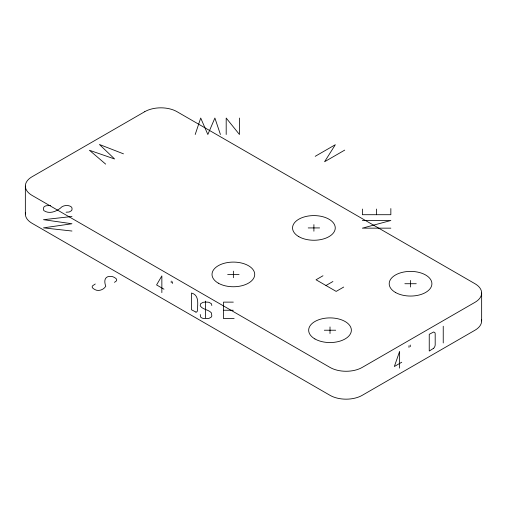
<?xml version="1.0" encoding="UTF-8"?>
<svg xmlns="http://www.w3.org/2000/svg" width="507" height="507" viewBox="0 0 507 507"><rect width="100%" height="100%" fill="white"/><g stroke="black" fill="none" stroke-linecap="round" stroke-linejoin="round"><path stroke-width="0.76" d="M195.208 134.494L200.709 118.036L207.838 134.494L214.886 118.036L220.425 134.494M315.202 156.327L335.336 144.704L324.581 161.746L344.716 150.116M95.278 283.983L92.528 285.853A4.569 2.636 0 0 0 92.515 287.837A10.501 6.065 0 0 0 96.78 290.302C100.177 291.005 104.005 289.18 105.767 286.284C103.542 280.137 104.974 275.421 112.129 276.511A10.501 6.065 0 0 1 116.395 278.977L116.711 279.965L116.356 280.96L114.455 282.355M322.984 275.764L316.038 279.775L336.173 291.398L343.708 287.051M325.982 285.511L332.922 281.505M401.753 362.232L394.345 366.51L399.624 351.395L399.624 368.12M71.975 216.495L43.501 219.689L71.975 223.752L43.501 227.858L71.975 231.034M50.548 205.538L46.308 205.741A4.569 2.636 0 0 0 43.868 207.135A10.501 6.065 0 0 0 43.868 210.62C49.502 214.556 57.354 211.305 61.803 206.881C64.636 205.031 68.996 204.847 71.607 207.135A10.501 6.065 0 0 1 71.607 210.62L69.155 212.008L66.1 212.218M362.372 220.501L390.846 220.501L362.372 228.156L390.846 228.156M308.205 227.928L319.6 227.928M227.668 274.426L239.063 274.426M404.852 283.724L416.241 283.724M233.309 302.128L223.492 302.128L223.492 318.567L234.139 318.567M223.492 310.246L233.309 310.246M324.315 330.222L335.704 330.222M123.48 153.843L99.429 144.482L114.588 158.976L89.422 150.256L105.671 164.129M163.989 289.205L156.581 284.928L161.853 275.903L161.853 292.628M481.65 293.021L481.65 320.925M443.238 326.235L443.238 342.96M410.55 280.434L410.55 287.013M410.252 345.026L410.252 346.674M408.984 345.761L408.984 347.409M390.846 208.561L390.846 214.708L362.372 214.708L362.372 209.042M376.428 209.042L376.428 214.708M330.013 326.933L330.013 333.511M313.903 224.639L313.903 231.211M239.456 118.055L239.456 134.494L226.192 118.055L226.192 134.494M233.366 271.137L233.366 277.709M211.825 305.525L211.457 303.763L209.055 302.343A10.501 6.065 0 0 0 203.022 302.343L200.601 303.763L200.195 305.803C202.585 309.771 208.523 309.384 211.4 312.876L211.825 315.912L211.457 316.951L209.055 318.358A10.501 6.065 0 0 1 203.022 318.358A4.569 2.636 0 0 1 200.601 316.951L200.252 314.505M205.474 301.107L205.474 317.832M172.488 281.81L172.488 283.457M171.22 281.081L171.22 282.729M25.35 186.075L25.35 213.979M481.523 319.549A22.777 13.15 0 0 1 474.977 330.222L362.226 395.321A22.777 13.15 0 0 1 330.013 395.321L32.023 223.276A22.777 13.15 0 0 1 25.477 212.604M433.688 348.252L429.245 351.04L429.245 334.309L433.688 331.971L434.993 332.75L435.19 333.745L435.19 344.747A3.498 2.015 -60 0 1 433.688 348.252M144.774 111.679L32.023 176.778A22.777 13.15 0 0 0 32.023 195.379L330.013 367.417A22.777 13.15 0 0 0 362.226 367.417L474.977 302.324A22.777 13.15 0 0 0 474.977 283.724L176.987 111.679A22.777 13.15 0 0 0 144.774 111.679M195.924 312.097L191.481 309.752L191.481 293.027C199.505 295.074 197.597 304.187 197.419 310.322A3.498 2.015 60 0 1 195.924 312.097M298.8 236.642A21.357 12.333 0 0 0 334.531 231.116A21.357 12.333 0 0 0 308.376 216.014A21.357 12.333 0 0 0 298.8 236.642M314.91 338.942A21.357 12.333 0 0 0 350.641 333.41A21.357 12.333 0 0 0 324.486 318.314A21.357 12.333 0 0 0 314.91 338.942M395.447 292.444A21.357 12.333 0 0 0 431.178 286.918A21.357 12.333 0 0 0 405.023 271.815A21.357 12.333 0 0 0 395.447 292.444M218.263 283.14A21.357 12.333 0 0 0 253.994 277.614A21.357 12.333 0 0 0 227.839 262.512A21.357 12.333 0 0 0 218.263 283.14"/></g></svg>
